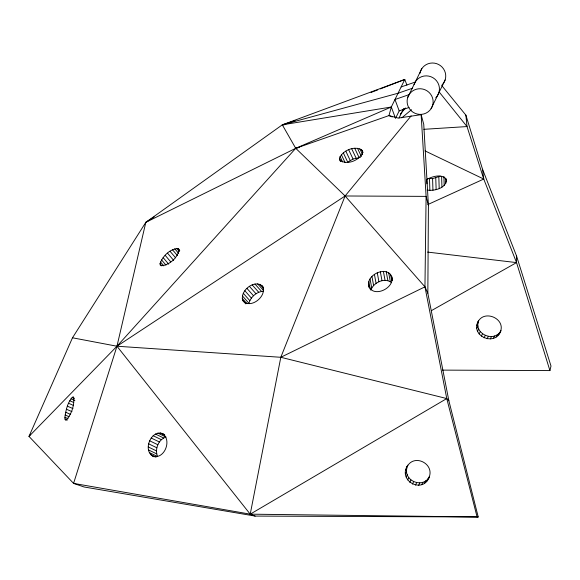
<?xml version="1.0" encoding="UTF-8"?>
<svg xmlns="http://www.w3.org/2000/svg" width="580" height="580" viewBox="0 0 580 580"><rect width="100%" height="100%" fill="white"/><g stroke="black" fill="none" stroke-linecap="round" stroke-linejoin="round"><path stroke-width="0.87" d="M442.467 370.113L549.913 370.591L516.541 262.602L516.57 256.034L482.538 169.266L465.885 115.144L441.721 85.507M427.837 293.212L428.417 205.385L423.741 124.272L421.138 114.666L398.213 118.103L388.984 115.579L295.735 148.313L145.819 222.336L72.486 337.792L29 436.414L73.58 483.394L84.107 486.983L255.164 516.084L478.224 516.976L448.869 400.773L427.837 293.212L424.951 286.839L345.107 195.982L295.735 148.313L282.308 124.838L145.819 222.336L116.964 346.231L73.58 483.394L250.226 514.163L478.224 516.976M477.101 516.961L446.767 398.554L424.951 286.839L426.104 196.381L421.138 114.666M500.895 330.81C495.378 347.101 469.503 335.856 478.5 320.827M500.866 330.665C494.638 343.106 473.273 333.797 478.659 320.776M429.468 476.651C423.009 494.762 397.133 480.632 407.82 465.146L405.696 470.576M429.417 476.557C423.617 488.875 403.644 481.291 406.834 468.248M261.776 285.382C268.931 295.068 250.357 310.249 242.766 300.498C239.475 290.225 256.121 277.798 263.559 287.397M64.909 417.317C65.924 410.176 67.534 401.925 72.942 396.822L73.624 397.039C74.66 404.985 71.579 414.424 66.084 420.246L65.402 420.029L65.004 419.028L64.909 417.317L68.078 418.68M154.171 456.83C141.02 451.515 152.04 426.438 164.713 434.71M149.357 452.56L157.586 456.518C154.512 449.29 158.333 439.393 166.061 437.052L157.84 433.093M391.696 276.327C395.444 288.942 370.903 299.135 368.467 284.33C368.199 272.353 390.913 264.973 392.298 279.589M411.147 115.884L345.107 195.982L280.814 357.287L250.226 514.163L255.164 516.084M549.913 370.591L551 366.06L516.57 256.034M160.029 263.697C162.523 256.237 169.991 248.82 178.096 248.523L178.952 249.284C178.335 257.491 169.193 265.321 161.102 265.763L160.247 265.002L160.029 263.697L161.704 265.669M406.906 85.137L404.797 79.453L391.304 107.01L388.984 115.579L392.254 116.979M500.134 332.369C506.55 318.775 483.735 308.821 477.739 322.386M339.467 158.26C342.454 150.292 355.808 144.732 362.536 150.807L362.768 152.388C359.781 160.356 346.427 165.916 339.699 159.841L339.467 158.26L340.946 161.399M428.707 478.21C435.739 463.877 413.431 452.668 406.682 467.48M263.269 291.247C256.65 291.704 250.676 296.924 248.936 303.275L242.396 295.901M427.112 190.095C434.297 191.182 445.846 188.442 446.564 179.909C442.518 173.362 432.564 176.255 427.032 179.365M370.845 290.007C373.73 282.445 384.736 277.088 391.565 282.677M399.489 110.272L395.524 118.378L391.304 107.01L282.308 124.838L284.091 124.918M407.733 97.447L421.79 68.694M431.071 108.714A13.072 12.782 26.1 0 0 420.754 88.769A13.072 12.782 26.1 0 0 408.552 107.249A13.072 12.782 26.1 0 0 431.071 108.714L445.128 79.968M476.861 325.264L478.007 322.93M405.529 473.831L406.674 471.497M476.811 328.287L477.949 325.953M406.196 477.014L407.334 474.686M477.587 331.245L478.725 328.918M407.638 479.921L408.784 477.587M479.131 333.942L480.269 331.615M409.77 482.335L410.915 480.008M481.349 336.19L482.488 333.863M412.445 484.111L413.584 481.777M484.083 337.843L485.221 335.508M415.476 485.112L416.614 482.785M487.142 338.778L488.287 336.443M418.651 485.286L419.797 482.951M490.332 338.93L491.47 336.603M421.769 484.604L422.914 482.27M493.421 338.307L494.559 335.972M424.611 483.125L425.749 480.791M496.204 336.929L497.35 334.595M426.974 480.943L428.12 478.609M498.495 334.906L499.641 332.572M399.069 117.892L403.702 108.46M30.624 434.246L29 436.414L116.964 346.231L295.735 148.313L391.304 107.01M400.301 114.093L405.543 107.967M401.795 117.841L411.488 109.707M360.405 157.397L353.053 159.05L347.71 162.139L343.317 152.815M145.819 222.336L154.164 216.956M448.869 400.773L446.767 398.554L250.226 514.163L116.964 346.231L72.486 337.792M431.556 310.554L516.541 262.602L483.749 179.053L467.023 126.563L465.885 115.144M427.446 178.531L432.593 178.611L440.213 176.168M428.417 205.385L426.104 196.381L345.107 195.982L116.964 346.231L280.814 357.287L424.951 286.839M427.902 204.515L483.749 179.053L482.538 169.266M371.033 92.459L377.783 89.864M380.321 88.885L404.797 79.453L282.308 124.838L398.047 93.235L412.576 88.203M401.128 86.949L415.65 81.925M409.502 94.489L394.973 99.513L399.192 110.881L409.132 107.438M282.308 124.838L295.01 120.72M295.735 148.313L299.244 147.414M423.849 129.318L467.023 126.563L439.408 92.278M427.605 252.097L516.541 262.602M280.814 357.287L446.767 398.554M152.678 456.112C164.328 460.027 172.325 439.974 162.472 433.637M72.029 397.409L74.392 398.431M70.941 398.743L74.885 400.454M69.76 400.751L73.703 402.455M68.556 403.288L73.297 405.34M67.425 406.188L72.957 408.574M66.432 409.241L71.963 411.626M65.649 412.25L70.39 414.294M65.127 415.004L69.085 416.708M65.004 419.028L67.374 420.058M425.089 150.93L483.749 179.053M160.247 432.955L164.734 435.116M155.418 434.036L163.64 437.994M153.142 435.711L161.363 439.669M151.162 438.016L159.391 441.974M149.625 440.786L157.854 444.744M148.625 443.83L156.854 447.789M148.241 446.948L156.469 450.914M148.494 449.928L156.716 453.886M150.785 454.669L156.02 457.192M259.934 284.272L263.501 288.289M257.614 283.808L263.559 290.507M254.968 284.019L261.507 291.392M252.184 284.903L258.724 292.276M249.444 286.389L255.983 293.763M246.942 288.376L253.482 295.749M244.847 290.732L251.387 298.113M243.295 293.299L249.835 300.672M242.222 298.352L246.971 303.717M242.766 300.498L245.739 303.848M178.096 248.523L179.764 250.495M176.661 248.341L179.445 251.626M174.747 248.769L178.647 253.358M172.477 249.762L177.494 255.664M170.012 251.256L175.588 257.817M167.526 253.155L173.652 260.369M165.177 255.323L170.745 261.885M163.125 257.614L168.7 264.183M161.523 259.876L165.981 265.132M160.464 261.95L163.806 265.894M361.521 149.538L362.95 152.569M359.796 148.661L362.652 154.722M357.483 148.241L361.42 156.593M354.735 148.299L359.042 157.441M351.741 148.843L356.062 158.021M348.703 149.821L353.053 159.05M345.832 151.177L350.197 160.45M341.337 154.621L345.013 162.429M340.025 156.484L342.606 161.965M339.699 159.841L340.438 161.414M392.08 278.777L392.385 280.408M390.528 274.231L391.732 280.763M388.658 272.644L390.325 281.612M386.222 271.657L387.882 280.626M383.38 271.346L385.04 280.314M380.328 271.73L381.988 280.698M377.268 272.781L378.928 281.757M374.419 274.434L376.079 283.41M371.961 276.573L373.629 285.548M370.076 279.045L371.736 288.021M368.887 281.692L370.395 289.855M368.467 284.33L369.076 287.6M446.491 178.988L446.571 181.671M445.599 178.169L445.766 183.541M443.91 176.436L444.186 185.39M441.612 176.349L441.946 187.094M438.835 176.893L439.198 188.536M435.768 177.966L436.131 189.609M432.593 178.611L432.948 190.255M429.512 178.77L429.874 190.421M426.778 179.343L426.916 183.824M419.927 73.319A13.072 12.782 26.1 0 1 438.668 64.518A13.072 12.782 26.1 0 1 442.09 84.919M414.033 84.571A13.072 12.782 26.1 0 1 433.115 77.807A13.072 12.782 26.1 0 1 435.783 97.788"/></g></svg>
